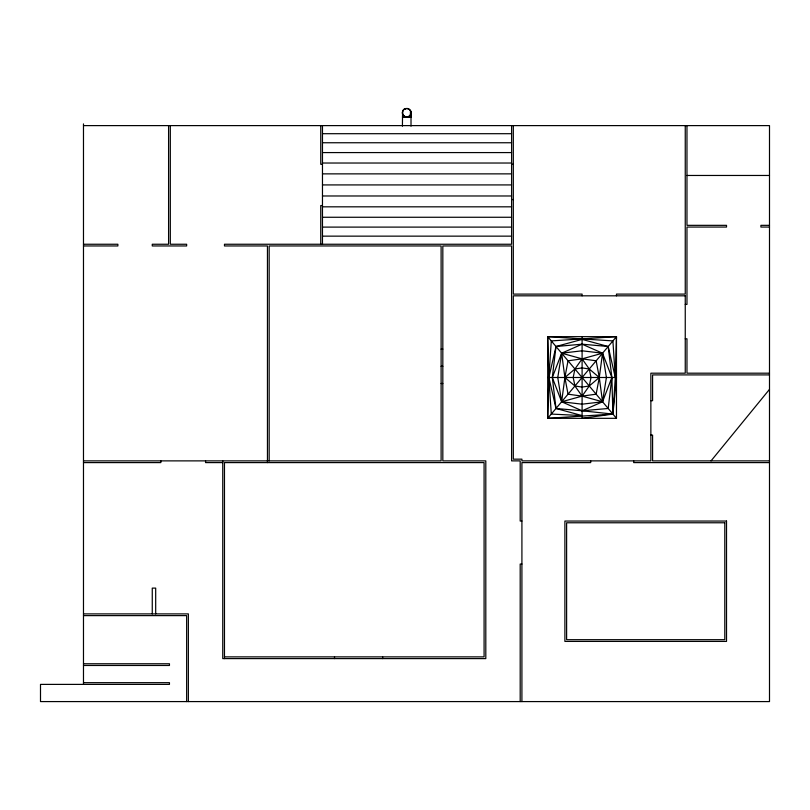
<?xml version="1.0" encoding="UTF-8"?>
<svg xmlns="http://www.w3.org/2000/svg" width="810" height="810" viewBox="0 0 810 810"><rect width="100%" height="100%" fill="white"/><g stroke="black" fill="none" stroke-linecap="round" stroke-linejoin="round"><path stroke-width="1.21" d="M547.702 377.49L616.481 377.49L612.897 414.072L547.702 418.325L548.876 377.49L551.286 340.909L616.481 336.656L616.481 418.325L547.702 418.325L547.702 336.656L616.481 336.656L615.306 377.49L612.897 414.072L582.096 418.325L582.096 336.656M611.874 377.49L608.188 408.483L582.096 410.791L555.994 408.483L548.876 377.49L547.702 336.656L612.897 340.909L615.306 377.49L608.188 346.498L582.096 339.39L555.994 346.498L548.876 377.49L551.286 414.072L582.096 415.591L555.994 408.483L552.309 377.49L555.994 346.498L582.096 344.189L608.188 346.498L611.874 377.49L612.897 414.072L582.096 410.791L561.644 401.78L552.309 377.49L561.644 353.2L582.096 344.189L602.539 353.2L611.874 377.49L602.539 401.78L582.096 410.791M402.57 111.598C400.94 116.883 409.647 119.212 410.873 113.825C412.503 108.55 403.795 106.211 402.57 111.598L402.418 126.178M711.038 460.88L769.5 389.357M547.702 418.325L616.481 336.656M402.418 117.015L411.014 117.015M83.481 125.611L769.5 125.611L769.5 701.581L40.5 701.581L40.5 684.389L169.452 684.389L169.452 682.678L83.481 682.678M322.471 133.701L511.596 133.701M322.471 142.752L511.596 142.752M322.471 152.584L511.596 152.584M322.471 163.023L511.596 163.023M322.471 164.288L320.75 164.288L320.75 125.611M511.596 164.288L513.317 164.288M322.471 173.867L511.596 173.867M686.971 175.466L769.5 175.466M322.471 184.923L511.596 184.923M322.471 195.98L511.596 195.98M511.596 199.543L513.317 199.543M322.471 205.558L320.75 205.558L320.75 244.245M322.471 206.823L511.596 206.823M322.471 217.262L511.596 217.262M769.5 225.332L760.904 225.332L760.904 227.053L769.5 227.053M322.471 227.104L511.596 227.104M322.471 236.145L511.596 236.145M83.481 244.245L117.875 244.245L117.875 245.956L83.481 245.956M685.25 304.418L686.971 304.418L686.971 227.053L726.519 227.053L726.519 225.332L686.971 225.332L686.971 125.611M685.25 338.803L686.971 338.803L686.971 373.187L769.5 373.187M441.106 349.12L442.827 349.12M441.106 366.312L442.827 366.312M769.5 374.908L652.587 374.908L652.587 400.697L650.865 400.697M441.106 383.505L442.827 383.505M650.865 435.091L652.587 435.091L652.587 460.88L769.5 460.88M83.481 460.88L441.106 460.88L441.106 245.956L269.173 245.956L269.173 460.88M83.481 462.601L160.856 462.601L160.856 460.88M222.75 462.601L205.558 462.601L205.558 460.88M769.5 462.601L633.673 462.601L633.673 460.88M521.913 521.053L520.192 521.053L520.192 460.88L511.596 460.88L511.596 245.956L442.827 245.956L442.827 460.88L485.808 460.88L485.808 658.601L222.75 658.601L222.75 460.88M521.913 564.043L520.192 564.043L520.192 701.581M83.481 613.899L188.365 613.899L188.365 701.581M83.481 615.62L186.644 615.62L186.644 701.581M224.471 656.88L484.086 656.88L484.086 462.601L224.471 462.601L224.471 658.601M83.481 663.765L169.452 663.765L169.452 665.476L83.481 665.476M547.702 336.656L616.481 418.325M685.25 125.611L685.25 294.101L616.481 294.101L616.481 295.822M590.692 460.88L590.692 462.601L521.913 462.601L521.913 701.581M582.096 295.822L582.096 294.101L513.317 294.101L513.317 125.611M511.596 125.611L511.596 244.245L224.471 244.245L224.471 245.956L267.452 245.956L267.452 462.601M411.014 112.711L411.014 126.178M410.873 111.598L410.873 117.015M410.437 110.565L410.437 117.015M409.759 115.749L409.759 117.015M408.868 116.438L408.868 117.015M403.684 117.015L403.684 115.749A4.303 4.303 0 0 0 410.873 113.825A4.303 4.303 0 0 0 405.608 108.56L405.608 108.986M404.575 116.438L404.575 117.015M402.995 114.858L402.995 117.015M382.644 656.88L382.644 658.601M334.51 656.88L334.51 658.601M322.471 125.611L322.471 244.245M170.313 125.611L170.313 244.245L186.644 244.245L186.644 245.956L152.26 245.956L152.26 244.245L168.591 244.245L168.591 125.611M155.692 613.899L155.692 588.111L152.26 588.111L152.26 613.899M83.481 123.889L83.481 684.389M403.684 115.749A4.303 4.303 0 0 1 405.608 108.56M564.894 377.49L561.644 401.78L582.096 404.18L602.539 401.78L606.406 377.49L602.539 353.2L582.096 350.801L561.644 353.2L557.776 377.49L561.644 401.78L582.096 396.13L596.15 394.186L599.289 377.49L602.539 353.2L582.096 358.85L568.033 360.794L564.894 377.49L568.033 394.186L582.096 396.13L602.539 401.78L599.289 377.49L596.15 360.794L582.096 358.85L561.644 353.2L564.894 377.49L574.928 385.995L582.096 396.13L589.255 385.995L599.289 377.49L589.255 368.985L582.096 358.85L574.928 368.985L564.894 377.49M574.928 368.985L573.197 377.49L574.928 385.995L582.096 387.069L589.255 385.995L590.996 377.49L589.255 368.985L582.096 367.912L574.928 368.985M685.25 295.822L513.317 295.822L513.317 459.159L521.913 459.159L521.913 460.88L650.865 460.88L650.865 373.187L685.25 373.187L685.25 295.822M726.519 521.053L564.894 521.053L564.894 641.409L726.519 641.409L726.519 521.053M724.798 522.774L566.615 522.774L566.615 639.687L724.798 639.687L724.798 522.774"/></g></svg>
